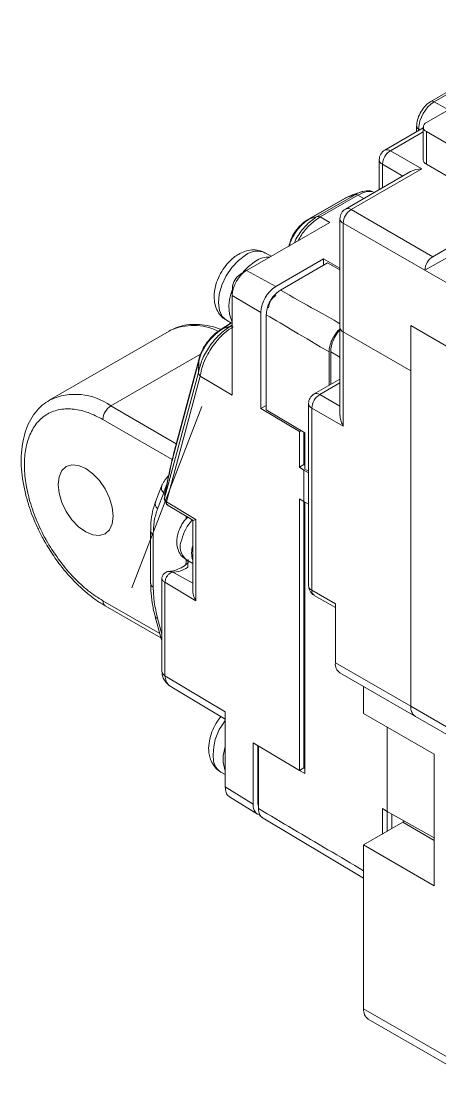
# Paper-space layout '시트2_ENG' of a CAD drawing. Header units: inches. Extents: x 0.2 to 16.3, y 0.2 to 11.5.
# Drawn here: x 11.629 to 12, y 9.733 to 10.669 of the extents above; entities that cross this region are included whole.
import ezdxf

# ---------------------------------------------------------------- set-up
doc = ezdxf.new("R2010")
doc.units = ezdxf.units.IN
doc.header["$MEASUREMENT"] = 0
doc.linetypes.add('CENTERX2', pattern=[0.8, 0.5, -0.1, 0.1, -0.1])
doc.layers.add('CENTER_LINE', color=7, linetype='CENTERX2')

psp = doc.layouts.new('시트2_ENG')

# ---------------------------------------------------------------- linework, layer by layer
at = {"color": 7, "linetype": 'Continuous', "lineweight": 18}
for p, q in [((12.14394, 10.66883), (11.98804, 10.57884)), ((12.04773, 10.62975), (11.99205, 10.5976)), ((12.05068, 10.62945), (11.995, 10.59731)), ((11.98516, 10.57407), (11.95111, 10.55441)), ((11.97935, 10.57561), (11.97935, 10.57071)), ((11.98516, 10.57482), (11.98516, 10.54588)), ((11.98804, 10.5708), (12.14255, 10.48161)), ((11.98804, 10.5708), (11.98804, 10.54187)), ((11.95603, 10.55392), (11.98386, 10.53785)), ((11.94618, 10.54588), (11.94618, 10.51942)), ((11.97402, 10.5355), (11.91631, 10.50218)), ((11.98386, 10.53785), (11.92123, 10.50169)), ((11.98804, 10.54187), (12.14255, 10.45267)), ((11.92477, 10.51493), (11.89124, 10.49557)), ((11.92724, 10.5145), (11.89371, 10.49514)), ((11.92042, 10.51402), (11.91641, 10.51214)), ((11.92477, 10.51493), (11.91787, 10.51279)), ((11.92894, 10.5169), (11.92218, 10.51466)), ((11.93163, 10.51779), (11.92973, 10.51716)), ((11.91656, 10.51223), (11.88291, 10.49281)), ((11.91787, 10.51279), (11.88433, 10.49343)), ((11.88433, 10.49343), (11.89124, 10.49557)), ((11.89371, 10.49514), (11.90237, 10.49031)), ((11.92123, 10.50169), (11.99361, 10.4599)), ((11.90237, 10.49031), (11.82866, 10.44776)), ((11.88309, 10.49262), (11.88433, 10.49343)), ((11.91139, 10.49365), (11.91139, 10.39721)), ((11.91427, 10.48963), (11.91427, 10.39319)), ((11.98665, 10.44785), (11.91427, 10.48963)), ((11.86671, 10.4713), (11.8661, 10.46937)), ((12.0117, 10.47035), (11.99361, 10.4599)), ((11.85032, 10.46026), (11.84519, 10.46322)), ((11.89687, 10.45792), (11.85441, 10.43341)), ((11.89687, 10.45792), (11.91139, 10.44983)), ((11.89687, 10.45792), (11.89687, 10.45235)), ((12.00607, 10.45906), (11.98665, 10.44785)), ((11.85859, 10.43025), (11.90035, 10.45436)), ((11.91139, 10.44814), (11.90035, 10.45436)), ((11.82866, 10.44776), (11.8231, 10.44443)), ((11.85441, 10.43341), (11.82866, 10.44776)), ((11.98665, 10.44785), (12.03119, 10.42214)), ((11.81587, 10.4256), (11.81597, 10.43209)), ((11.81587, 10.4256), (11.81587, 10.3372)), ((11.84118, 10.41048), (11.81587, 10.4256)), ((11.81074, 10.40355), (11.81587, 10.40059)), ((11.84118, 10.32526), (11.84118, 10.41048)), ((11.846, 10.32402), (11.846, 10.40844)), ((11.75992, 10.394), (11.65413, 10.33293)), ((11.76119, 10.3947), (11.75992, 10.394)), ((11.81479, 10.40122), (11.80571, 10.39529)), ((11.80776, 10.39628), (11.80634, 10.39534)), ((11.81427, 10.39829), (11.80776, 10.39628)), ((11.81587, 10.39939), (11.81427, 10.39829)), ((11.91139, 10.39721), (11.91139, 10.31925)), ((11.91427, 10.39319), (11.97412, 10.35864)), ((11.91427, 10.39319), (11.91427, 10.30961)), ((11.97412, 10.39882), (12.41954, 10.14169)), ((11.97412, 10.35864), (11.97412, 10.39882)), ((11.97412, 10.39882), (12.04372, 10.35865)), ((11.97412, 10.39882), (11.97412, 10.06128)), ((11.90168, 10.34585), (11.90168, 10.3755)), ((11.90313, 10.3755), (11.90313, 10.34669)), ((11.78622, 10.36731), (11.76415, 10.28491)), ((11.78658, 10.36973), (11.76448, 10.28726)), ((11.78599, 10.35731), (11.78622, 10.36731)), ((11.78686, 10.36938), (11.78622, 10.36731)), ((11.78599, 10.35731), (11.75593, 10.24582)), ((11.97412, 10.06128), (11.97412, 10.35864)), ((11.78756, 10.35413), (11.75749, 10.24263)), ((11.81587, 10.3372), (11.78756, 10.35413)), ((11.91139, 10.35145), (11.88847, 10.33822)), ((11.84118, 10.32526), (11.846, 10.32804)), ((11.88355, 10.3297), (11.88355, 10.16816)), ((11.87537, 10.30482), (11.84118, 10.32526)), ((11.846, 10.32402), (11.88037, 10.30369)), ((11.91427, 10.30961), (11.88643, 10.32568)), ((11.88643, 10.32568), (11.88643, 10.16414)), ((11.87693, 10.30572), (11.87537, 10.30482)), ((11.87537, 10.27315), (11.87537, 10.30482)), ((11.87947, 10.27552), (11.87947, 10.30422)), ((11.88037, 10.30369), (11.88037, 10.27154)), ((11.87947, 10.27552), (11.87537, 10.27315)), ((11.87537, 10.27315), (11.87947, 10.2707)), ((11.88037, 10.275), (11.87947, 10.27552)), ((11.87947, 10.24272), (11.87947, 10.2707)), ((11.88355, 10.26834), (11.87947, 10.2707)), ((11.88037, 10.27154), (11.88355, 10.26966)), ((11.75883, 10.26162), (11.75575, 10.24606)), ((11.75887, 10.2627), (11.75598, 10.24812)), ((11.75893, 10.26293), (11.75887, 10.2627)), ((11.75332, 10.25653), (11.74792, 10.24253)), ((11.7497, 10.23648), (11.7551, 10.25048)), ((11.75575, 10.24606), (11.75575, 10.24637)), ((11.75749, 10.24263), (11.78361, 10.22701)), ((11.87947, 10.24272), (11.87537, 10.24518)), ((11.87537, 10.00427), (11.87537, 10.24518)), ((11.87947, 10.24272), (11.88355, 10.24037)), ((11.87947, 10.00664), (11.87947, 10.24272)), ((11.75775, 10.24022), (11.78093, 10.22617)), ((11.88037, 10.2422), (11.88037, 10.00154)), ((11.77507, 10.22972), (11.77507, 10.22746)), ((11.78085, 10.22635), (11.78085, 10.16341)), ((11.78361, 10.22701), (11.78361, 10.15484)), ((11.74354, 10.21664), (11.74354, 10.17009)), ((11.74584, 10.16687), (11.74584, 10.21342)), ((11.77465, 10.1867), (11.77508, 10.19022)), ((11.77507, 10.19142), (11.77507, 10.19022)), ((11.7753, 10.19102), (11.78085, 10.18782)), ((11.77648, 10.19035), (11.77643, 10.18758)), ((11.77656, 10.18432), (11.77687, 10.19129)), ((11.77634, 10.1842), (11.77656, 10.18432)), ((11.7535, 10.17412), (11.7535, 10.09228)), ((11.75626, 10.17119), (11.75626, 10.08833)), ((11.78361, 10.15484), (11.75626, 10.17119)), ((11.88643, 10.16414), (11.90731, 10.15209)), ((11.88847, 10.15963), (11.90731, 10.14876)), ((11.70334, 10.15027), (11.75266, 10.1218)), ((11.90731, 10.15209), (11.90731, 10.09985)), ((11.74766, 10.14054), (11.75306, 10.12032)), ((11.90731, 10.09985), (11.97412, 10.06128)), ((11.75626, 10.08833), (11.80972, 10.05638)), ((11.91139, 10.09084), (11.9782, 10.05227)), ((11.76227, 10.07816), (11.80972, 10.0498)), ((11.93236, 10.05484), (11.93236, 10.07873)), ((11.80972, 10.05638), (11.80972, 9.98973)), ((11.97412, 10.06128), (12.04372, 10.0211)), ((11.995, 10.01868), (11.93236, 10.05484)), ((11.9782, 10.05227), (12.04372, 10.01444)), ((11.95324, 9.96807), (11.95324, 10.04278)), ((11.83434, 10.0288), (11.87537, 10.00427)), ((11.83434, 9.97451), (11.83434, 10.0288)), ((11.83844, 9.9768), (11.83844, 10.02635)), ((11.83912, 10.02594), (11.83936, 10.0258)), ((11.83912, 10.02594), (11.83912, 9.97048)), ((11.83912, 10.02594), (11.83912, 10.02594)), ((11.995, 10.01868), (11.995, 9.90214)), ((11.80587, 10.00288), (11.80972, 10.00066)), ((11.87537, 10.00427), (11.87947, 10.00664)), ((11.87556, 10.00438), (11.88037, 10.00154)), ((11.88037, 10.00612), (11.87947, 10.00664)), ((11.80972, 9.98973), (11.83434, 9.97451)), ((11.81357, 9.98085), (11.83824, 9.9656)), ((11.84195, 9.96289), (11.93236, 9.90887)), ((11.94912, 9.97051), (11.95324, 9.96807)), ((11.94912, 9.94797), (11.94912, 9.97051)), ((11.95324, 9.96807), (11.995, 9.94455)), ((11.95324, 9.96807), (11.95324, 9.95035)), ((11.95742, 9.95277), (11.95742, 9.96572)), ((11.96716, 9.95839), (11.93236, 9.9383)), ((11.96716, 9.95839), (11.96869, 9.95937)), ((11.93236, 9.79283), (11.93236, 9.9383)), ((11.93236, 9.9383), (11.995, 9.90214)), ((12.8928, 9.23838), (11.93236, 9.79283)), ((11.93644, 9.78382), (12.89688, 9.22937))]:
    psp.add_line(p, q, dxfattribs=at)
at = {"color": 8, "linetype": 'Continuous', "lineweight": 18}
for p, q in [((11.995, 10.59731), (12.00752, 10.59008)), ((11.98516, 10.57074), (11.95603, 10.55392)), ((11.98108, 10.5732), (11.98237, 10.57246)), ((11.98108, 10.5732), (11.98108, 10.57171)), ((11.96706, 10.53148), (11.94907, 10.54187)), ((11.94907, 10.54187), (11.94907, 10.52109)), ((11.91787, 10.51279), (11.92046, 10.51395)), ((11.92724, 10.5145), (11.93254, 10.51155)), ((11.91664, 10.51198), (11.91787, 10.51279)), ((11.80776, 10.39628), (11.81587, 10.40162)), ((11.70826, 10.32757), (11.7877, 10.37343)), ((11.90313, 10.3755), (11.91139, 10.37074)), ((11.91139, 10.34812), (11.89339, 10.33774)), ((11.89339, 10.33774), (11.91139, 10.32735)), ((11.70826, 10.32757), (11.7663, 10.29406)), ((11.7013, 10.31552), (11.76271, 10.28006)), ((11.7551, 10.25048), (11.75631, 10.24978)), ((11.78085, 10.17035), (11.76313, 10.18011)), ((11.75161, 10.12574), (11.7013, 10.15478)), ((11.7535, 10.12512), (11.7497, 10.13935)), ((11.83912, 9.9764), (11.83844, 9.9768)), ((11.96716, 9.95839), (11.995, 9.94232))]:
    psp.add_line(p, q, dxfattribs=at)
at = {"color": 8, "linetype": 'Continuous', "lineweight": 18, "flags": 128}
for points in [[(11.82759, 10.4613), (11.8213, 10.4566), (11.81547, 10.45031), (11.81048, 10.44288), (11.80669, 10.43479), (11.80434, 10.42661), (11.80361, 10.4189), (11.80454, 10.41217), (11.80706, 10.40688), (11.81074, 10.40355)], [(11.76415, 10.28491), (11.76427, 10.28628), (11.76448, 10.28726)], [(11.75887, 10.2627), (11.75884, 10.26246), (11.75883, 10.26162)], [(11.7535, 10.11971), (11.75313, 10.12013), (11.75306, 10.12032)]]:
    psp.add_lwpolyline(points, dxfattribs=at)
at = {"color": 7, "linetype": 'Continuous', "lineweight": 18, "flags": 128}
for points in [[(11.82561, 10.44643), (11.83035, 10.45137), (11.83664, 10.45607)], [(11.71035, 10.22992), (11.70952, 10.22312), (11.70708, 10.21774), (11.70321, 10.21415), (11.69817, 10.2126), (11.69229, 10.21318), (11.68599, 10.21586), (11.67968, 10.22046), (11.67381, 10.22666), (11.66876, 10.23404), (11.66489, 10.2421), (11.66246, 10.25029), (11.66163, 10.25805), (11.66246, 10.26485), (11.66489, 10.27023), (11.66876, 10.27382), (11.67381, 10.27538), (11.67968, 10.2748), (11.68599, 10.27212), (11.69229, 10.26752), (11.69817, 10.26132), (11.70321, 10.25393), (11.70708, 10.24587), (11.70952, 10.23768), (11.71035, 10.22992)]]:
    psp.add_lwpolyline(points, dxfattribs=at)
at = {"color": 7, "linetype": 'Continuous', "lineweight": 18}
for centre, radius, start, end in [((12.0113, 10.57183), 0.03025, 122.60548, 177.39452), ((11.98957, 10.57482), 0.0043, 110.78342, 249.21658), ((11.95603, 10.54588), 0.00984, 119.99731, 180), ((11.96418, 10.54118), 0.01513, 122.60548, 177.39452), ((11.99008, 10.54638), 0.00495, 185.6948, 245.62534), ((11.92123, 10.49365), 0.00984, 119.99731, 180), ((11.92938, 10.48895), 0.01513, 122.60548, 177.39452), ((11.848, 10.4395), 0.02009, 86.83049, 124.4259), ((12.00176, 10.44716), 0.01513, 122.60548, 177.39452), ((11.84364, 10.42434), 0.0278, 122.60548, 177.39452), ((11.83144, 10.43139), 0.01548, 122.60548, 177.39452), ((11.84661, 10.41597), 0.03377, 155.26162, 204.46112), ((11.86992, 10.40917), 0.02877, 122.60548, 177.39452), ((11.86185, 10.41383), 0.01381, 122.60548, 177.39452), ((11.93354, 10.37407), 0.03045, 136.70486, 177.3022), ((11.91631, 10.3977), 0.00495, 185.6948, 245.62534), ((11.89339, 10.3297), 0.00984, 119.99731, 180), ((11.90154, 10.32499), 0.01513, 122.60548, 177.39452), ((11.71641, 10.31483), 0.01513, 122.60548, 177.39452), ((11.75336, 10.24085), 0.00569, 162.81116, 229.99819), ((11.76024, 10.24595), 0.00431, 181.66396, 230.32578), ((11.80115, 10.19719), 0.02128, 162.53598, 197.49999), ((11.74748, 10.17048), 0.00396, 185.6948, 245.62534), ((11.89339, 10.16816), 0.00984, 180, 240.00269), ((11.70626, 10.1543), 0.00498, 174.47201, 233.24882), ((11.91695, 10.09878), 0.0097, 173.70115, 234.98667), ((11.98349, 10.06009), 0.00944, 172.74417, 235.94365), ((11.98377, 10.06021), 0.0097, 173.70115, 234.98667), ((11.84031, 10.01455), 0.0325, 160.24798, 199.75202), ((11.94201, 9.79177), 0.0097, 173.70115, 234.98667)]:
    psp.add_arc(centre, radius, start, end, dxfattribs=at)
at = {"color": 8, "linetype": 'Continuous', "lineweight": 18}
for centre, radius, start, end in [((11.99327, 10.5949), 0.00297, 54.38362, 114.29339), ((11.98231, 10.57591), 0.00297, 185.70739, 245.62424), ((11.95314, 10.5499), 0.00495, 54.38242, 114.30712), ((11.95111, 10.54637), 0.00495, 185.6948, 245.62534), ((11.91834, 10.49767), 0.00495, 54.38242, 114.30712), ((11.91631, 10.49414), 0.00495, 185.6948, 245.62534), ((11.83793, 10.44818), 0.0167, 64.24405, 128.2365), ((11.78142, 10.34902), 0.04996, 64.68026, 113.88211), ((11.67667, 10.2844), 0.05349, 53.80393, 115.08077), ((11.89051, 10.33371), 0.00495, 54.38242, 114.30712), ((11.88847, 10.33019), 0.00495, 185.6948, 245.62534), ((11.75874, 10.25483), 0.00567, 161.51779, 230.08068), ((11.811, 10.19886), 0.04122, 137.9208, 165.46891), ((11.7475, 10.21706), 0.004, 187.35439, 245.47915), ((11.78523, 10.20289), 0.01547, 155.91223, 230.07643), ((11.88847, 10.16865), 0.00495, 185.6948, 245.62534), ((11.89125, 10.16361), 0.00485, 173.70115, 234.98667), ((11.74959, 10.14152), 0.00217, 207.54457, 272.97794), ((11.75835, 10.09273), 0.00487, 185.36197, 244.61207), ((11.84632, 10.01848), 0.04734, 140.64573, 186.78495), ((11.81324, 10.01486), 0.01407, 188.05426, 238.39982)]:
    psp.add_arc(centre, radius, start, end, dxfattribs=at)
at = {"color": 7, "linetype": 'Continuous', "lineweight": 18}
for centre, major_axis, ratio, start_param, end_param in [((11.98386, 10.52981), (0.01392, 0), 0.577382, 1.570796, 2.356113), ((11.84826, 9.98255), (0.00984, 0.01705), 0.577206, 2.356266, 3.396)]:
    psp.add_ellipse(centre, major_axis=major_axis, ratio=ratio, start_param=start_param, end_param=end_param, dxfattribs=at)
for points, knots in [([(11.99205, 10.5976), (11.99113, 10.59701), (11.98858, 10.59536), (11.98489, 10.59142), (11.98154, 10.58584), (11.97965, 10.58035), (11.97944, 10.57699), (11.97935, 10.57561)], [0, 0, 0, 0, 0.131227, 0.364358, 0.597835, 0.834643, 1, 1, 1, 1]), ([(11.92046, 10.51395), (11.92095, 10.51421), (11.92158, 10.51456), (11.9221, 10.5146), (11.92222, 10.51461)], [0, 0, 0, 0, 0.763439, 1, 1, 1, 1]), ([(11.94122, 10.51708), (11.9403, 10.51753), (11.93741, 10.51892), (11.9337, 10.51816), (11.93118, 10.51764)], [0, 0, 0, 0, 0.321883, 1, 1, 1, 1]), ([(11.88329, 10.49302), (11.88157, 10.4919), (11.87795, 10.48955), (11.87275, 10.48399), (11.8691, 10.47817), (11.86695, 10.47294), (11.8665, 10.47032), (11.86627, 10.46894)], [0, 0, 0, 0, 0.20444, 0.43169, 0.692093, 0.838771, 1, 1, 1, 1]), ([(11.82119, 10.46193), (11.81991, 10.46109), (11.81643, 10.45883), (11.81134, 10.45386), (11.80633, 10.44698), (11.80253, 10.43925), (11.80016, 10.43104), (11.79959, 10.42313), (11.80078, 10.41598), (11.80356, 10.41009), (11.80702, 10.40579), (11.80989, 10.40431), (11.81092, 10.40378)], [0, 0, 0, 0, 0.067138, 0.181602, 0.296197, 0.411367, 0.528637, 0.650169, 0.755498, 0.853412, 0.94752, 1, 1, 1, 1]), ([(11.84499, 10.46301), (11.84416, 10.46356), (11.84156, 10.46529), (11.8363, 10.46614), (11.83002, 10.46572), (11.82497, 10.46403), (11.82212, 10.46244), (11.82119, 10.46193)], [0, 0, 0, 0, 0.119396, 0.372211, 0.618948, 0.875908, 1, 1, 1, 1]), ([(11.846, 10.40844), (11.84614, 10.41016), (11.84641, 10.41359), (11.84859, 10.4192), (11.85178, 10.42433), (11.85532, 10.42812), (11.85766, 10.42965), (11.85859, 10.43025)], [0, 0, 0, 0, 0.214702, 0.429404, 0.644089, 0.858766, 1, 1, 1, 1]), ([(11.90168, 10.3755), (11.89129, 10.38167), (11.87273, 10.39267), (11.85416, 10.40362), (11.846, 10.40844)], [0, 0, 0, 0, 0.560005, 1, 1, 1, 1]), ([(11.80595, 10.39532), (11.80563, 10.39546), (11.80228, 10.39694), (11.79587, 10.39858), (11.7868, 10.40006), (11.77786, 10.39992), (11.76923, 10.39838), (11.76402, 10.39598), (11.76145, 10.39479)], [0, 0, 0, 0, 0.020301, 0.213167, 0.407901, 0.604734, 0.804749, 1, 1, 1, 1]), ([(11.81427, 10.39829), (11.81096, 10.396), (11.80435, 10.39143), (11.79537, 10.38052), (11.78853, 10.36843), (11.78684, 10.36102), (11.78599, 10.35731)], [0, 0, 0, 0, 0.2502245, 0.5000044, 0.7497637, 1, 1, 1, 1]), ([(11.78622, 10.36731), (11.78699, 10.36996), (11.78849, 10.37515), (11.79305, 10.38245), (11.79737, 10.3877), (11.80199, 10.3924), (11.8055, 10.39476), (11.80776, 10.39628)], [0, 0, 0, 0, 0.256012, 0.50256, 0.638236, 0.766006, 1, 1, 1, 1]), ([(11.80673, 10.39587), (11.80476, 10.39459), (11.80059, 10.3919), (11.79452, 10.38559), (11.79014, 10.37905), (11.78744, 10.3732), (11.78673, 10.37026), (11.78636, 10.36873)], [0, 0, 0, 0, 0.206748, 0.436121, 0.696813, 0.842091, 1, 1, 1, 1]), ([(11.81674, 10.39786), (11.81424, 10.3962), (11.80897, 10.39272), (11.80225, 10.3856), (11.79693, 10.37838), (11.79282, 10.37131), (11.78912, 10.36284), (11.78812, 10.35723), (11.78756, 10.35413)], [0, 0, 0, 0, 0.180061, 0.378365, 0.505739, 0.63991, 0.801206, 1, 1, 1, 1]), ([(11.81427, 10.39829), (11.81465, 10.39835), (11.81541, 10.39848), (11.8163, 10.39806), (11.81674, 10.39786)], [0, 0, 0, 0, 0.502742, 1, 1, 1, 1]), ([(11.91198, 10.39619), (11.9115, 10.39585), (11.90955, 10.39442), (11.90652, 10.39042), (11.9035, 10.38486), (11.90191, 10.37961), (11.90175, 10.37667), (11.90168, 10.3755)], [0, 0, 0, 0, 0.080615, 0.331978, 0.58332, 0.834654, 1, 1, 1, 1]), ([(11.78599, 10.35731), (11.786, 10.35704), (11.78603, 10.35649), (11.78637, 10.35578), (11.78681, 10.35506), (11.78722, 10.35446), (11.78747, 10.35422), (11.78756, 10.35413)], [0, 0, 0, 0, 0.249886, 0.499926, 0.747959, 0.907794, 1, 1, 1, 1]), ([(11.65403, 10.33272), (11.65179, 10.33131), (11.647, 10.32829), (11.64101, 10.32172), (11.63592, 10.31369), (11.63216, 10.30443), (11.62975, 10.29421), (11.62868, 10.28325), (11.62889, 10.27181), (11.6303, 10.26015), (11.63273, 10.24869), (11.63587, 10.23806), (11.63931, 10.22873), (11.6431, 10.21993), (11.6468, 10.21244), (11.64951, 10.20763), (11.65052, 10.20583)], [0, 0, 0, 0, 0.070472, 0.150673, 0.232039, 0.314355, 0.396901, 0.478994, 0.560077, 0.639651, 0.71666, 0.787769, 0.848913, 0.900369, 0.962745, 1, 1, 1, 1]), ([(11.7013, 10.15478), (11.69693, 10.15757), (11.68818, 10.16316), (11.67523, 10.17517), (11.66287, 10.18965), (11.65174, 10.20653), (11.64418, 10.22164), (11.6394, 10.23385), (11.63564, 10.24554), (11.63251, 10.25971), (11.6313, 10.27555), (11.63251, 10.29001), (11.6363, 10.30278), (11.6427, 10.31336), (11.65174, 10.32099), (11.66105, 10.32435), (11.66923, 10.32515), (11.67748, 10.3247), (11.68818, 10.32229), (11.69693, 10.31777), (11.7013, 10.31552)], [0, 0, 0, 0, 0.060004, 0.11999, 0.184292, 0.249958, 0.315624, 0.3478, 0.380008, 0.439987, 0.5, 0.559978, 0.619991, 0.684293, 0.749959, 0.815625, 0.8478, 0.880009, 0.939979, 1, 1, 1, 1]), ([(11.91149, 10.31925), (11.91146, 10.31888), (11.91133, 10.31709), (11.91224, 10.31369), (11.9136, 10.31096), (11.91427, 10.30961)], [0, 0, 0, 0, 0.113006, 0.561338, 1, 1, 1, 1]), ([(11.75883, 10.26162), (11.75972, 10.26592), (11.76146, 10.27445), (11.76326, 10.28145), (11.76415, 10.28491)], [0, 0, 0, 0, 0.504153, 1, 1, 1, 1]), ([(11.76453, 10.28743), (11.76358, 10.28373), (11.76169, 10.27635), (11.75985, 10.2674), (11.75893, 10.26293)], [0, 0, 0, 0, 0.500641, 1, 1, 1, 1]), ([(11.75944, 10.26599), (11.75878, 10.26522), (11.75745, 10.26368), (11.75576, 10.26127), (11.75432, 10.25887), (11.75368, 10.25738), (11.75336, 10.25662)], [0, 0, 0, 0, 0.244288, 0.492398, 0.744267, 1, 1, 1, 1]), ([(11.74802, 10.24245), (11.74779, 10.24197), (11.74626, 10.23868), (11.74476, 10.23159), (11.74353, 10.2234), (11.74365, 10.21815), (11.74369, 10.21656)], [0, 0, 0, 0, 0.066115, 0.451499, 0.834203, 1, 1, 1, 1]), ([(11.75571, 10.2448), (11.75569, 10.24493), (11.75559, 10.24535), (11.75568, 10.24577), (11.75575, 10.24606)], [0, 0, 0, 0, 0.312147, 1, 1, 1, 1]), ([(11.75568, 10.24481), (11.75574, 10.24444), (11.75586, 10.2437), (11.75635, 10.24254), (11.75705, 10.24141), (11.75798, 10.24043), (11.75879, 10.23979), (11.75929, 10.23958), (11.7594, 10.23953)], [0, 0, 0, 0, 0.172426, 0.356137, 0.548146, 0.744845, 0.942599, 1, 1, 1, 1]), ([(11.75593, 10.24582), (11.75592, 10.24578), (11.75589, 10.24569), (11.75584, 10.24559), (11.75579, 10.2456), (11.75575, 10.24574), (11.75575, 10.24595), (11.75575, 10.24606)], [0, 0, 0, 0, 0.107272, 0.216266, 0.463262, 0.73307, 1, 1, 1, 1]), ([(11.77653, 10.22883), (11.77582, 10.22821), (11.7734, 10.22605), (11.77033, 10.22116), (11.76833, 10.21649), (11.76766, 10.21394), (11.76756, 10.21356)], [0, 0, 0, 0, 0.161099, 0.552912, 0.931889, 1, 1, 1, 1]), ([(11.78361, 10.22701), (11.7836, 10.227), (11.78303, 10.22676), (11.78189, 10.22632), (11.78091, 10.22598), (11.78095, 10.22619), (11.78095, 10.22621)], [0, 0, 0, 0, 0.01067, 0.397273, 0.95858, 1, 1, 1, 1]), ([(11.65052, 10.20583), (11.65317, 10.20148), (11.65689, 10.19537), (11.66304, 10.1869), (11.66853, 10.18), (11.67542, 10.17238), (11.68292, 10.16509), (11.69102, 10.15839), (11.69789, 10.15342), (11.70207, 10.15112), (11.70335, 10.15041)], [0, 0, 0, 0, 0.185856, 0.261285, 0.385803, 0.513983, 0.650385, 0.791492, 0.936016, 1, 1, 1, 1]), ([(11.76756, 10.21356), (11.76728, 10.21219), (11.76657, 10.20871), (11.76678, 10.20327), (11.76863, 10.19773), (11.77157, 10.19346), (11.77429, 10.19185), (11.7754, 10.19119)], [0, 0, 0, 0, 0.158317, 0.405218, 0.630982, 0.848458, 1, 1, 1, 1]), ([(11.77678, 10.18835), (11.77629, 10.18797), (11.77523, 10.18716), (11.77213, 10.18465), (11.76766, 10.18253), (11.76303, 10.18105), (11.76082, 10.18094), (11.75996, 10.18089)], [0, 0, 0, 0, 0.077646, 0.166067, 0.485453, 0.801039, 1, 1, 1, 1]), ([(11.77656, 10.18432), (11.77656, 10.18546), (11.77656, 10.18687), (11.77645, 10.18747), (11.77643, 10.18758)], [0, 0, 0, 0, 0.804617, 1, 1, 1, 1]), ([(11.76035, 10.1809), (11.75975, 10.18085), (11.75858, 10.18076), (11.75698, 10.1801), (11.7557, 10.17918), (11.75456, 10.1779), (11.7538, 10.17633), (11.75346, 10.17495), (11.75353, 10.1743), (11.75354, 10.17419)], [0, 0, 0, 0, 0.166794, 0.328217, 0.477563, 0.609662, 0.80982, 0.965463, 1, 1, 1, 1]), ([(11.76103, 10.17946), (11.76041, 10.17901), (11.75916, 10.17812), (11.75758, 10.17594), (11.75648, 10.17348), (11.75633, 10.17196), (11.75626, 10.17119)], [0, 0, 0, 0, 0.25, 0.5, 0.75, 1, 1, 1, 1]), ([(11.76103, 10.17946), (11.76141, 10.17965), (11.76214, 10.18002), (11.76281, 10.18008), (11.76313, 10.18011)], [0, 0, 0, 0, 0.5237, 1, 1, 1, 1]), ([(11.76313, 10.18011), (11.76525, 10.1803), (11.76947, 10.18069), (11.77405, 10.18303), (11.77634, 10.1842)], [0, 0, 0, 0, 0.5, 1, 1, 1, 1]), ([(11.74369, 10.17001), (11.74366, 10.16802), (11.7436, 10.16254), (11.74488, 10.15314), (11.74629, 10.14525), (11.74757, 10.14105), (11.74773, 10.14053)], [0, 0, 0, 0, 0.214221, 0.588451, 0.949237, 1, 1, 1, 1]), ([(11.78094, 10.16341), (11.78097, 10.16254), (11.78106, 10.16012), (11.78228, 10.15718), (11.78334, 10.15529), (11.7836, 10.15487), (11.78361, 10.15484)], [0, 0, 0, 0, 0.304306, 0.842727, 0.990669, 1, 1, 1, 1]), ([(11.75356, 10.0921), (11.75365, 10.09082), (11.75385, 10.08806), (11.75569, 10.08419), (11.75851, 10.08071), (11.761, 10.07902), (11.76225, 10.07818)], [0, 0, 0, 0, 0.2212657, 0.479283, 0.7396894, 1, 1, 1, 1]), ([(11.80593, 10.05207), (11.8057, 10.05184), (11.80357, 10.04963), (11.80043, 10.04433), (11.79689, 10.03654), (11.79497, 10.02823), (11.79484, 10.02185), (11.79549, 10.01837), (11.79564, 10.01755)], [0, 0, 0, 0, 0.025736, 0.245197, 0.466364, 0.692401, 0.927798, 1, 1, 1, 1]), ([(11.79564, 10.01755), (11.79607, 10.01596), (11.79705, 10.01232), (11.80019, 10.00746), (11.80345, 10.00402), (11.80572, 10.00309), (11.80609, 10.00294)], [0, 0, 0, 0, 0.264218, 0.604587, 0.935761, 1, 1, 1, 1]), ([(11.80972, 9.98973), (11.80988, 9.98801), (11.81021, 9.98462), (11.81186, 9.98172), (11.81337, 9.98115), (11.81368, 9.98104)], [0, 0, 0, 0, 0.450115, 0.889419, 1, 1, 1, 1]), ([(11.83912, 9.97348), (11.83896, 9.97379), (11.83848, 9.97468), (11.83846, 9.97597), (11.83844, 9.9768)], [0, 0, 0, 0, 0.351562, 1, 1, 1, 1]), ([(11.8428, 9.96265), (11.84217, 9.96302), (11.84055, 9.96397), (11.83935, 9.96688), (11.83919, 9.96946), (11.83912, 9.97048)], [0, 0, 0, 0, 0.2772143, 0.7131818, 1, 1, 1, 1])]:
    psp.add_open_spline(points, degree=3, knots=knots, dxfattribs=at)
at = {"color": 8, "linetype": 'Continuous', "lineweight": 18}
for points, knots in [([(11.93119, 10.51752), (11.93054, 10.51739), (11.92852, 10.51697), (11.92629, 10.51576), (11.92477, 10.51493)], [0, 0, 0, 0, 0.317534, 1, 1, 1, 1]), ([(11.92724, 10.5145), (11.93011, 10.51588), (11.9357, 10.51856), (11.93993, 10.51751), (11.94199, 10.517)], [0, 0, 0, 0, 0.513038, 1, 1, 1, 1]), ([(11.89124, 10.49557), (11.88971, 10.4946), (11.88665, 10.49266), (11.88214, 10.4886), (11.87793, 10.48393), (11.87373, 10.4784), (11.87181, 10.4743), (11.87076, 10.47206)], [0, 0, 0, 0, 0.19296, 0.385154, 0.577278, 0.769651, 1, 1, 1, 1]), ([(11.87438, 10.47415), (11.87526, 10.47582), (11.87804, 10.48113), (11.88497, 10.48905), (11.89082, 10.49313), (11.89371, 10.49514)], [0, 0, 0, 0, 0.188477, 0.600222, 1, 1, 1, 1]), ([(11.86658, 10.46965), (11.86677, 10.47051), (11.86722, 10.47263), (11.86885, 10.47632), (11.87112, 10.48031), (11.87449, 10.485), (11.87903, 10.48991), (11.88265, 10.49232), (11.88433, 10.49343)], [0, 0, 0, 0, 0.1041629, 0.2581443, 0.4035025, 0.5406157, 0.7870698, 1, 1, 1, 1]), ([(11.85859, 10.43025), (11.86912, 10.42433), (11.88674, 10.41443), (11.90432, 10.40451), (11.91139, 10.40052)], [0, 0, 0, 0, 0.597982, 1, 1, 1, 1]), ([(11.75786, 10.25758), (11.75783, 10.25753), (11.75714, 10.25647), (11.75611, 10.25399), (11.75547, 10.25178), (11.7551, 10.25048)], [0, 0, 0, 0, 0.018663, 0.426483, 1, 1, 1, 1]), ([(11.75749, 10.24263), (11.75752, 10.242), (11.75757, 10.24103), (11.75804, 10.24012), (11.75842, 10.23984), (11.75861, 10.2397)], [0, 0, 0, 0, 0.461096, 0.721042, 1, 1, 1, 1]), ([(11.76313, 10.18011), (11.76266, 10.18033), (11.7617, 10.18079), (11.76079, 10.18086), (11.76033, 10.1809)], [0, 0, 0, 0, 0.495251, 1, 1, 1, 1]), ([(11.75626, 10.17119), (11.75584, 10.17146), (11.755, 10.172), (11.75411, 10.17281), (11.75364, 10.17353), (11.75338, 10.17403), (11.75351, 10.17418), (11.75351, 10.17419)], [0, 0, 0, 0, 0.244206, 0.489933, 0.738834, 0.992499, 1, 1, 1, 1]), ([(11.75626, 10.08833), (11.75647, 10.08668), (11.75691, 10.08328), (11.75948, 10.07995), (11.76167, 10.07863), (11.76232, 10.07824)], [0, 0, 0, 0, 0.398707, 0.820945, 1, 1, 1, 1]), ([(11.83912, 9.97048), (11.85966, 9.95836), (11.89074, 9.94001), (11.92182, 9.92159), (11.93236, 9.91534)], [0, 0, 0, 0, 0.6606308, 1, 1, 1, 1])]:
    psp.add_open_spline(points, degree=3, knots=knots, dxfattribs=at)
at = {"color": 7, "linetype": 'Continuous', "lineweight": 18}
for points in [[(11.92477, 10.51493), (11.92515, 10.51499), (11.9259, 10.51511), (11.9268, 10.5147), (11.92724, 10.5145)], [(11.89124, 10.49557), (11.89161, 10.49563), (11.89237, 10.49575), (11.89326, 10.49534), (11.89371, 10.49514)], [(11.74584, 10.21342), (11.746, 10.21764), (11.74633, 10.22608), (11.74858, 10.23302), (11.7497, 10.23648)], [(11.7497, 10.13935), (11.74858, 10.14412), (11.74633, 10.15365), (11.746, 10.16247), (11.74584, 10.16687)]]:
    psp.add_open_spline(points, degree=3, dxfattribs=at)
at = {"layer": 'CENTER_LINE', "linetype": 'CENTERX2', "lineweight": 18}
psp.add_line((11.78897, 10.32717), (11.72696, 10.16622), dxfattribs=at)

doc.saveas('drawing.dxf')
